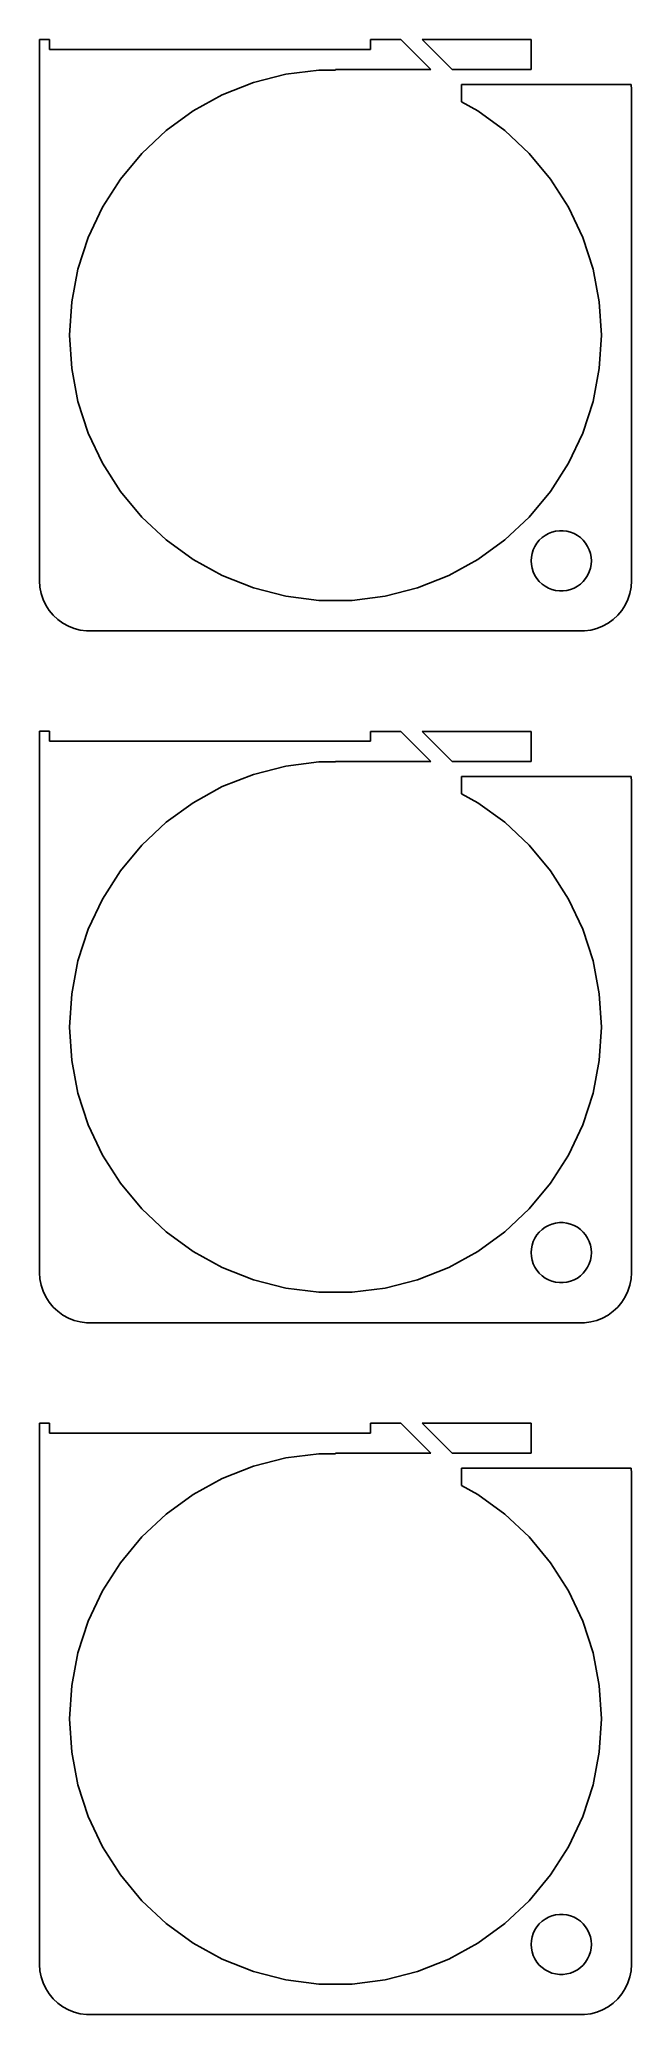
# Model space of a CAD drawing. Header units: metres. Extents: x -30 to 30, y 178 to 374.
import ezdxf

# ---------------------------------------------------------------- set-up
doc = ezdxf.new("R2010")
doc.units = ezdxf.units.M

msp = doc.modelspace()

# ---------------------------------------------------------------- linework, layer by layer
for p, q in [((-28.5, 374.5), (-29.5, 374.5)), ((-29.5, 374.5), (-29.5, 320.5)), ((-28.5, 373.5), (-28.5, 374.5)), ((6.50986, 374.49), (3.5, 374.49)), ((3.5, 374.49), (3.5, 373.5)), ((9.49998, 371.5), (6.50986, 374.49)), ((19.5, 374.49), (8.63118, 374.49)), ((8.63118, 374.49), (11.6213, 371.5)), ((19.5, 371.5), (19.5, 374.49)), ((3.5, 373.5), (-28.5, 373.5)), ((-8.18895, 370.203), (-4.96559, 371.031)), ((-4.96559, 371.031), (-1.66394, 371.448)), ((-1.66394, 371.448), (0, 371.448)), ((0, 371.448), (0, 371.5)), ((0, 371.5), (9.49998, 371.5)), ((11.6213, 371.5), (19.5, 371.5)), ((-14.1994, 367.375), (-11.2831, 368.978)), ((-11.2831, 368.978), (-8.18895, 370.203)), ((29.4685, 370), (12.561, 370)), ((12.561, 370), (12.561, 368.275)), ((29.5, 369.5), (29.4685, 370)), ((29.5, 320.5), (29.5, 369.5)), ((-16.8917, 365.419), (-14.1994, 367.375)), ((12.561, 368.275), (14.1994, 367.375)), ((14.1994, 367.375), (16.8917, 365.419)), ((-19.3177, 363.14), (-16.8917, 365.419)), ((16.8917, 365.419), (19.3177, 363.14)), ((-21.4389, 360.576), (-19.3177, 363.14)), ((19.3177, 363.14), (21.4389, 360.576)), ((-23.2221, 357.766), (-21.4389, 360.576)), ((21.4389, 360.576), (23.2221, 357.766)), ((-24.6391, 354.755), (-23.2221, 357.766)), ((23.2221, 357.766), (24.6391, 354.755)), ((-25.6674, 351.59), (-24.6391, 354.755)), ((24.6391, 354.755), (25.6674, 351.59)), ((-26.291, 348.321), (-25.6674, 351.59)), ((25.6674, 351.59), (26.291, 348.321)), ((-26.5, 345), (-26.291, 348.321)), ((26.291, 348.321), (26.5, 345)), ((-26.291, 341.679), (-26.5, 345)), ((26.5, 345), (26.291, 341.679)), ((-25.6674, 338.41), (-26.291, 341.679)), ((26.291, 341.679), (25.6674, 338.41)), ((-24.6391, 335.245), (-25.6674, 338.41)), ((25.6674, 338.41), (24.6391, 335.245)), ((-23.2221, 332.234), (-24.6391, 335.245)), ((24.6391, 335.245), (23.2221, 332.234)), ((-21.4389, 329.424), (-23.2221, 332.234)), ((23.2221, 332.234), (21.4389, 329.424)), ((-19.3177, 326.86), (-21.4389, 329.424)), ((21.4389, 329.424), (19.3177, 326.86)), ((-16.8917, 324.581), (-19.3177, 326.86)), ((19.3177, 326.86), (16.8917, 324.581)), ((20.8925, 325.033), (21.2227, 325.214)), ((21.2227, 325.214), (21.5729, 325.353)), ((21.5729, 325.353), (21.9379, 325.447)), ((21.9379, 325.447), (22.3116, 325.494)), ((22.3116, 325.494), (22.6884, 325.494)), ((22.6884, 325.494), (23.0621, 325.447)), ((23.0621, 325.447), (23.427, 325.353)), ((23.427, 325.353), (23.7773, 325.214)), ((23.7773, 325.214), (24.1075, 325.033)), ((-14.1994, 322.625), (-16.8917, 324.581)), ((16.8917, 324.581), (14.1994, 322.625)), ((19.5237, 322.876), (19.5942, 323.246)), ((19.5942, 323.246), (19.7107, 323.604)), ((19.7107, 323.604), (19.8711, 323.945)), ((19.8711, 323.945), (20.0729, 324.263)), ((20.0729, 324.263), (20.3131, 324.554)), ((20.3131, 324.554), (20.5877, 324.812)), ((20.5877, 324.812), (20.8925, 325.033)), ((24.1075, 325.033), (24.4123, 324.812)), ((24.4123, 324.812), (24.6869, 324.554)), ((24.6869, 324.554), (24.927, 324.263)), ((24.927, 324.263), (25.1289, 323.945)), ((25.1289, 323.945), (25.2893, 323.604)), ((25.2893, 323.604), (25.4057, 323.246)), ((25.4057, 323.246), (25.4763, 322.876)), ((-11.2831, 321.022), (-14.1994, 322.625)), ((14.1994, 322.625), (11.2831, 321.022)), ((19.5, 322.5), (19.5237, 322.876)), ((19.5237, 322.124), (19.5, 322.5)), ((19.5942, 321.754), (19.5237, 322.124)), ((19.7107, 321.396), (19.5942, 321.754)), ((19.8711, 321.055), (19.7107, 321.396)), ((25.2893, 321.396), (25.1289, 321.055)), ((25.4057, 321.754), (25.2893, 321.396)), ((25.4763, 322.124), (25.4057, 321.754)), ((25.4763, 322.876), (25.5, 322.5)), ((25.5, 322.5), (25.4763, 322.124)), ((-29.5, 320.5), (-29.4606, 319.873)), ((-29.4606, 319.873), (-29.3429, 319.257)), ((-29.3429, 319.257), (-29.1489, 318.659)), ((-8.18895, 319.797), (-11.2831, 321.022)), ((-4.96559, 318.969), (-8.18895, 319.797)), ((8.18895, 319.797), (4.96559, 318.969)), ((11.2831, 321.022), (8.18895, 319.797)), ((20.0729, 320.737), (19.8711, 321.055)), ((20.3131, 320.446), (20.0729, 320.737)), ((20.5877, 320.188), (20.3131, 320.446)), ((20.8925, 319.967), (20.5877, 320.188)), ((21.2227, 319.786), (20.8925, 319.967)), ((21.5729, 319.647), (21.2227, 319.786)), ((21.9379, 319.553), (21.5729, 319.647)), ((22.3116, 319.506), (21.9379, 319.553)), ((22.6884, 319.506), (22.3116, 319.506)), ((23.0621, 319.553), (22.6884, 319.506)), ((23.427, 319.647), (23.0621, 319.553)), ((23.7773, 319.786), (23.427, 319.647)), ((24.1075, 319.967), (23.7773, 319.786)), ((24.4123, 320.188), (24.1075, 319.967)), ((24.6869, 320.446), (24.4123, 320.188)), ((24.927, 320.737), (24.6869, 320.446)), ((25.1289, 321.055), (24.927, 320.737)), ((29.1489, 318.659), (29.3429, 319.257)), ((29.3429, 319.257), (29.4606, 319.873)), ((29.4606, 319.873), (29.5, 320.5)), ((-29.1489, 318.659), (-28.8815, 318.091)), ((-28.8815, 318.091), (-28.5451, 317.561)), ((-28.5451, 317.561), (-28.1448, 317.077)), ((-1.66394, 318.552), (-4.96559, 318.969)), ((1.66394, 318.552), (-1.66394, 318.552)), ((4.96559, 318.969), (1.66394, 318.552)), ((28.1448, 317.077), (28.5451, 317.561)), ((28.5451, 317.561), (28.8815, 318.091)), ((28.8815, 318.091), (29.1489, 318.659)), ((-28.1448, 317.077), (-27.6871, 316.647)), ((-27.6871, 316.647), (-27.1791, 316.278)), ((-27.1791, 316.278), (-26.6289, 315.976)), ((-26.6289, 315.976), (-26.0451, 315.745)), ((-26.0451, 315.745), (-25.4369, 315.589)), ((-25.4369, 315.589), (-24.8139, 315.51)), ((-24.8139, 315.51), (24.8139, 315.51)), ((24.8139, 315.51), (25.4369, 315.589)), ((25.4369, 315.589), (26.0451, 315.745)), ((26.0451, 315.745), (26.6289, 315.976)), ((26.6289, 315.976), (27.1791, 316.278)), ((27.1791, 316.278), (27.6871, 316.647)), ((27.6871, 316.647), (28.1448, 317.077)), ((-28.5, 305.5), (-29.5, 305.5)), ((-29.5, 305.5), (-29.5, 251.5)), ((-28.5, 304.5), (-28.5, 305.5)), ((6.50986, 305.49), (3.5, 305.49)), ((3.5, 305.49), (3.5, 304.5)), ((9.49998, 302.5), (6.50986, 305.49)), ((19.5, 305.49), (8.63118, 305.49)), ((8.63118, 305.49), (11.6213, 302.5)), ((19.5, 302.5), (19.5, 305.49)), ((3.5, 304.5), (-28.5, 304.5)), ((-8.18895, 301.203), (-4.96559, 302.031)), ((-4.96559, 302.031), (-1.66394, 302.448)), ((-1.66394, 302.448), (0, 302.448)), ((0, 302.448), (0, 302.5)), ((0, 302.5), (9.49998, 302.5)), ((11.6213, 302.5), (19.5, 302.5)), ((-14.1994, 298.375), (-11.2831, 299.978)), ((-11.2831, 299.978), (-8.18895, 301.203)), ((29.4685, 301), (12.561, 301)), ((12.561, 301), (12.561, 299.275)), ((29.5, 300.5), (29.4685, 301)), ((29.5, 251.5), (29.5, 300.5)), ((-16.8917, 296.419), (-14.1994, 298.375)), ((12.561, 299.275), (14.1994, 298.375)), ((14.1994, 298.375), (16.8917, 296.419)), ((-19.3177, 294.14), (-16.8917, 296.419)), ((16.8917, 296.419), (19.3177, 294.14)), ((-21.4389, 291.576), (-19.3177, 294.14)), ((19.3177, 294.14), (21.4389, 291.576)), ((-23.2221, 288.766), (-21.4389, 291.576)), ((21.4389, 291.576), (23.2221, 288.766)), ((-24.6391, 285.755), (-23.2221, 288.766)), ((23.2221, 288.766), (24.6391, 285.755)), ((-25.6674, 282.59), (-24.6391, 285.755)), ((24.6391, 285.755), (25.6674, 282.59)), ((-26.291, 279.321), (-25.6674, 282.59)), ((25.6674, 282.59), (26.291, 279.321)), ((-26.5, 276), (-26.291, 279.321)), ((26.291, 279.321), (26.5, 276)), ((-26.291, 272.679), (-26.5, 276)), ((26.5, 276), (26.291, 272.679)), ((-25.6674, 269.41), (-26.291, 272.679)), ((26.291, 272.679), (25.6674, 269.41)), ((-24.6391, 266.245), (-25.6674, 269.41)), ((25.6674, 269.41), (24.6391, 266.245)), ((-23.2221, 263.234), (-24.6391, 266.245)), ((24.6391, 266.245), (23.2221, 263.234)), ((-21.4389, 260.424), (-23.2221, 263.234)), ((23.2221, 263.234), (21.4389, 260.424)), ((-19.3177, 257.86), (-21.4389, 260.424)), ((21.4389, 260.424), (19.3177, 257.86)), ((-16.8917, 255.581), (-19.3177, 257.86)), ((19.3177, 257.86), (16.8917, 255.581)), ((20.8925, 256.033), (21.2227, 256.214)), ((21.2227, 256.214), (21.5729, 256.353)), ((21.5729, 256.353), (21.9379, 256.447)), ((21.9379, 256.447), (22.3116, 256.494)), ((22.3116, 256.494), (22.6884, 256.494)), ((22.6884, 256.494), (23.0621, 256.447)), ((23.0621, 256.447), (23.427, 256.353)), ((23.427, 256.353), (23.7773, 256.214)), ((23.7773, 256.214), (24.1075, 256.033)), ((-14.1994, 253.625), (-16.8917, 255.581)), ((16.8917, 255.581), (14.1994, 253.625)), ((19.5237, 253.876), (19.5942, 254.246)), ((19.5942, 254.246), (19.7107, 254.604)), ((19.7107, 254.604), (19.8711, 254.945)), ((19.8711, 254.945), (20.0729, 255.263)), ((20.0729, 255.263), (20.3131, 255.554)), ((20.3131, 255.554), (20.5877, 255.812)), ((20.5877, 255.812), (20.8925, 256.033)), ((24.1075, 256.033), (24.4123, 255.812)), ((24.4123, 255.812), (24.6869, 255.554)), ((24.6869, 255.554), (24.927, 255.263)), ((24.927, 255.263), (25.1289, 254.945)), ((25.1289, 254.945), (25.2893, 254.604)), ((25.2893, 254.604), (25.4057, 254.246)), ((25.4057, 254.246), (25.4763, 253.876)), ((-11.2831, 252.022), (-14.1994, 253.625)), ((14.1994, 253.625), (11.2831, 252.022)), ((19.5, 253.5), (19.5237, 253.876)), ((19.5237, 253.124), (19.5, 253.5)), ((19.5942, 252.754), (19.5237, 253.124)), ((19.7107, 252.396), (19.5942, 252.754)), ((19.8711, 252.055), (19.7107, 252.396)), ((25.2893, 252.396), (25.1289, 252.055)), ((25.4057, 252.754), (25.2893, 252.396)), ((25.4763, 253.124), (25.4057, 252.754)), ((25.4763, 253.876), (25.5, 253.5)), ((25.5, 253.5), (25.4763, 253.124)), ((-29.5, 251.5), (-29.4606, 250.873)), ((-29.4606, 250.873), (-29.3429, 250.257)), ((-29.3429, 250.257), (-29.1489, 249.659)), ((-8.18895, 250.797), (-11.2831, 252.022)), ((-4.96559, 249.969), (-8.18895, 250.797)), ((8.18895, 250.797), (4.96559, 249.969)), ((11.2831, 252.022), (8.18895, 250.797)), ((20.0729, 251.737), (19.8711, 252.055)), ((20.3131, 251.446), (20.0729, 251.737)), ((20.5877, 251.188), (20.3131, 251.446)), ((20.8925, 250.967), (20.5877, 251.188)), ((21.2227, 250.786), (20.8925, 250.967)), ((21.5729, 250.647), (21.2227, 250.786)), ((21.9379, 250.553), (21.5729, 250.647)), ((22.3116, 250.506), (21.9379, 250.553)), ((22.6884, 250.506), (22.3116, 250.506)), ((23.0621, 250.553), (22.6884, 250.506)), ((23.427, 250.647), (23.0621, 250.553)), ((23.7773, 250.786), (23.427, 250.647)), ((24.1075, 250.967), (23.7773, 250.786)), ((24.4123, 251.188), (24.1075, 250.967)), ((24.6869, 251.446), (24.4123, 251.188)), ((24.927, 251.737), (24.6869, 251.446)), ((25.1289, 252.055), (24.927, 251.737)), ((29.1489, 249.659), (29.3429, 250.257)), ((29.3429, 250.257), (29.4606, 250.873)), ((29.4606, 250.873), (29.5, 251.5)), ((-29.1489, 249.659), (-28.8815, 249.091)), ((-28.8815, 249.091), (-28.5451, 248.561)), ((-28.5451, 248.561), (-28.1448, 248.077)), ((-1.66394, 249.552), (-4.96559, 249.969)), ((1.66394, 249.552), (-1.66394, 249.552)), ((4.96559, 249.969), (1.66394, 249.552)), ((28.1448, 248.077), (28.5451, 248.561)), ((28.5451, 248.561), (28.8815, 249.091)), ((28.8815, 249.091), (29.1489, 249.659)), ((-28.1448, 248.077), (-27.6871, 247.647)), ((-27.6871, 247.647), (-27.1791, 247.278)), ((-27.1791, 247.278), (-26.6289, 246.976)), ((-26.6289, 246.976), (-26.0451, 246.745)), ((-26.0451, 246.745), (-25.4369, 246.589)), ((-25.4369, 246.589), (-24.8139, 246.51)), ((-24.8139, 246.51), (24.8139, 246.51)), ((24.8139, 246.51), (25.4369, 246.589)), ((25.4369, 246.589), (26.0451, 246.745)), ((26.0451, 246.745), (26.6289, 246.976)), ((26.6289, 246.976), (27.1791, 247.278)), ((27.1791, 247.278), (27.6871, 247.647)), ((27.6871, 247.647), (28.1448, 248.077)), ((-28.5, 236.5), (-29.5, 236.5)), ((-29.5, 236.5), (-29.5, 182.5)), ((-28.5, 235.5), (-28.5, 236.5)), ((6.50986, 236.49), (3.5, 236.49)), ((3.5, 236.49), (3.5, 235.5)), ((9.49998, 233.5), (6.50986, 236.49)), ((19.5, 236.49), (8.63118, 236.49)), ((8.63118, 236.49), (11.6213, 233.5)), ((19.5, 233.5), (19.5, 236.49)), ((3.5, 235.5), (-28.5, 235.5)), ((-8.18895, 232.203), (-4.96559, 233.031)), ((-4.96559, 233.031), (-1.66394, 233.448)), ((-1.66394, 233.448), (0, 233.448)), ((0, 233.448), (0, 233.5)), ((0, 233.5), (9.49998, 233.5)), ((11.6213, 233.5), (19.5, 233.5)), ((-14.1994, 229.375), (-11.2831, 230.978)), ((-11.2831, 230.978), (-8.18895, 232.203)), ((29.4685, 232), (12.561, 232)), ((12.561, 232), (12.561, 230.275)), ((29.5, 231.5), (29.4685, 232)), ((29.5, 182.5), (29.5, 231.5)), ((-16.8917, 227.419), (-14.1994, 229.375)), ((12.561, 230.275), (14.1994, 229.375)), ((14.1994, 229.375), (16.8917, 227.419)), ((-19.3177, 225.14), (-16.8917, 227.419)), ((16.8917, 227.419), (19.3177, 225.14)), ((-21.4389, 222.576), (-19.3177, 225.14)), ((19.3177, 225.14), (21.4389, 222.576)), ((-23.2221, 219.766), (-21.4389, 222.576)), ((21.4389, 222.576), (23.2221, 219.766)), ((-24.6391, 216.755), (-23.2221, 219.766)), ((23.2221, 219.766), (24.6391, 216.755)), ((-25.6674, 213.59), (-24.6391, 216.755)), ((24.6391, 216.755), (25.6674, 213.59)), ((-26.291, 210.321), (-25.6674, 213.59)), ((25.6674, 213.59), (26.291, 210.321)), ((-26.5, 207), (-26.291, 210.321)), ((26.291, 210.321), (26.5, 207)), ((-26.291, 203.679), (-26.5, 207)), ((26.5, 207), (26.291, 203.679)), ((-25.6674, 200.41), (-26.291, 203.679)), ((26.291, 203.679), (25.6674, 200.41)), ((-24.6391, 197.245), (-25.6674, 200.41)), ((25.6674, 200.41), (24.6391, 197.245)), ((-23.2221, 194.234), (-24.6391, 197.245)), ((24.6391, 197.245), (23.2221, 194.234)), ((-21.4389, 191.424), (-23.2221, 194.234)), ((23.2221, 194.234), (21.4389, 191.424)), ((-19.3177, 188.86), (-21.4389, 191.424)), ((21.4389, 191.424), (19.3177, 188.86)), ((-16.8917, 186.581), (-19.3177, 188.86)), ((19.3177, 188.86), (16.8917, 186.581)), ((20.8925, 187.033), (21.2227, 187.214)), ((21.2227, 187.214), (21.5729, 187.353)), ((21.5729, 187.353), (21.9379, 187.447)), ((21.9379, 187.447), (22.3116, 187.494)), ((22.3116, 187.494), (22.6884, 187.494)), ((22.6884, 187.494), (23.0621, 187.447)), ((23.0621, 187.447), (23.427, 187.353)), ((23.427, 187.353), (23.7773, 187.214)), ((23.7773, 187.214), (24.1075, 187.033)), ((-14.1994, 184.625), (-16.8917, 186.581)), ((16.8917, 186.581), (14.1994, 184.625)), ((19.5237, 184.876), (19.5942, 185.246)), ((19.5942, 185.246), (19.7107, 185.604)), ((19.7107, 185.604), (19.8711, 185.945)), ((19.8711, 185.945), (20.0729, 186.263)), ((20.0729, 186.263), (20.3131, 186.554)), ((20.3131, 186.554), (20.5877, 186.812)), ((20.5877, 186.812), (20.8925, 187.033)), ((24.1075, 187.033), (24.4123, 186.812)), ((24.4123, 186.812), (24.6869, 186.554)), ((24.6869, 186.554), (24.927, 186.263)), ((24.927, 186.263), (25.1289, 185.945)), ((25.1289, 185.945), (25.2893, 185.604)), ((25.2893, 185.604), (25.4057, 185.246)), ((25.4057, 185.246), (25.4763, 184.876)), ((-11.2831, 183.022), (-14.1994, 184.625)), ((14.1994, 184.625), (11.2831, 183.022)), ((19.5, 184.5), (19.5237, 184.876)), ((19.5237, 184.124), (19.5, 184.5)), ((19.5942, 183.754), (19.5237, 184.124)), ((19.7107, 183.396), (19.5942, 183.754)), ((19.8711, 183.055), (19.7107, 183.396)), ((25.2893, 183.396), (25.1289, 183.055)), ((25.4057, 183.754), (25.2893, 183.396)), ((25.4763, 184.124), (25.4057, 183.754)), ((25.4763, 184.876), (25.5, 184.5)), ((25.5, 184.5), (25.4763, 184.124)), ((-29.5, 182.5), (-29.4606, 181.873)), ((-29.4606, 181.873), (-29.3429, 181.257)), ((-29.3429, 181.257), (-29.1489, 180.659)), ((-8.18895, 181.797), (-11.2831, 183.022)), ((-4.96559, 180.969), (-8.18895, 181.797)), ((8.18895, 181.797), (4.96559, 180.969)), ((11.2831, 183.022), (8.18895, 181.797)), ((20.0729, 182.737), (19.8711, 183.055)), ((20.3131, 182.446), (20.0729, 182.737)), ((20.5877, 182.188), (20.3131, 182.446)), ((20.8925, 181.967), (20.5877, 182.188)), ((21.2227, 181.786), (20.8925, 181.967)), ((21.5729, 181.647), (21.2227, 181.786)), ((21.9379, 181.553), (21.5729, 181.647)), ((22.3116, 181.506), (21.9379, 181.553)), ((22.6884, 181.506), (22.3116, 181.506)), ((23.0621, 181.553), (22.6884, 181.506)), ((23.427, 181.647), (23.0621, 181.553)), ((23.7773, 181.786), (23.427, 181.647)), ((24.1075, 181.967), (23.7773, 181.786)), ((24.4123, 182.188), (24.1075, 181.967)), ((24.6869, 182.446), (24.4123, 182.188)), ((24.927, 182.737), (24.6869, 182.446)), ((25.1289, 183.055), (24.927, 182.737)), ((29.1489, 180.659), (29.3429, 181.257)), ((29.3429, 181.257), (29.4606, 181.873)), ((29.4606, 181.873), (29.5, 182.5)), ((-29.1489, 180.659), (-28.8815, 180.091)), ((-28.8815, 180.091), (-28.5451, 179.561)), ((-28.5451, 179.561), (-28.1448, 179.077)), ((-1.66394, 180.552), (-4.96559, 180.969)), ((1.66394, 180.552), (-1.66394, 180.552)), ((4.96559, 180.969), (1.66394, 180.552)), ((28.1448, 179.077), (28.5451, 179.561)), ((28.5451, 179.561), (28.8815, 180.091)), ((28.8815, 180.091), (29.1489, 180.659)), ((-28.1448, 179.077), (-27.6871, 178.647)), ((-27.6871, 178.647), (-27.1791, 178.278)), ((-27.1791, 178.278), (-26.6289, 177.976)), ((-26.6289, 177.976), (-26.0451, 177.745)), ((-26.0451, 177.745), (-25.4369, 177.589)), ((-25.4369, 177.589), (-24.8139, 177.51)), ((-24.8139, 177.51), (24.8139, 177.51)), ((24.8139, 177.51), (25.4369, 177.589)), ((25.4369, 177.589), (26.0451, 177.745)), ((26.0451, 177.745), (26.6289, 177.976)), ((26.6289, 177.976), (27.1791, 178.278)), ((27.1791, 178.278), (27.6871, 178.647)), ((27.6871, 178.647), (28.1448, 179.077))]:
    msp.add_line(p, q)

doc.saveas('drawing.dxf')
